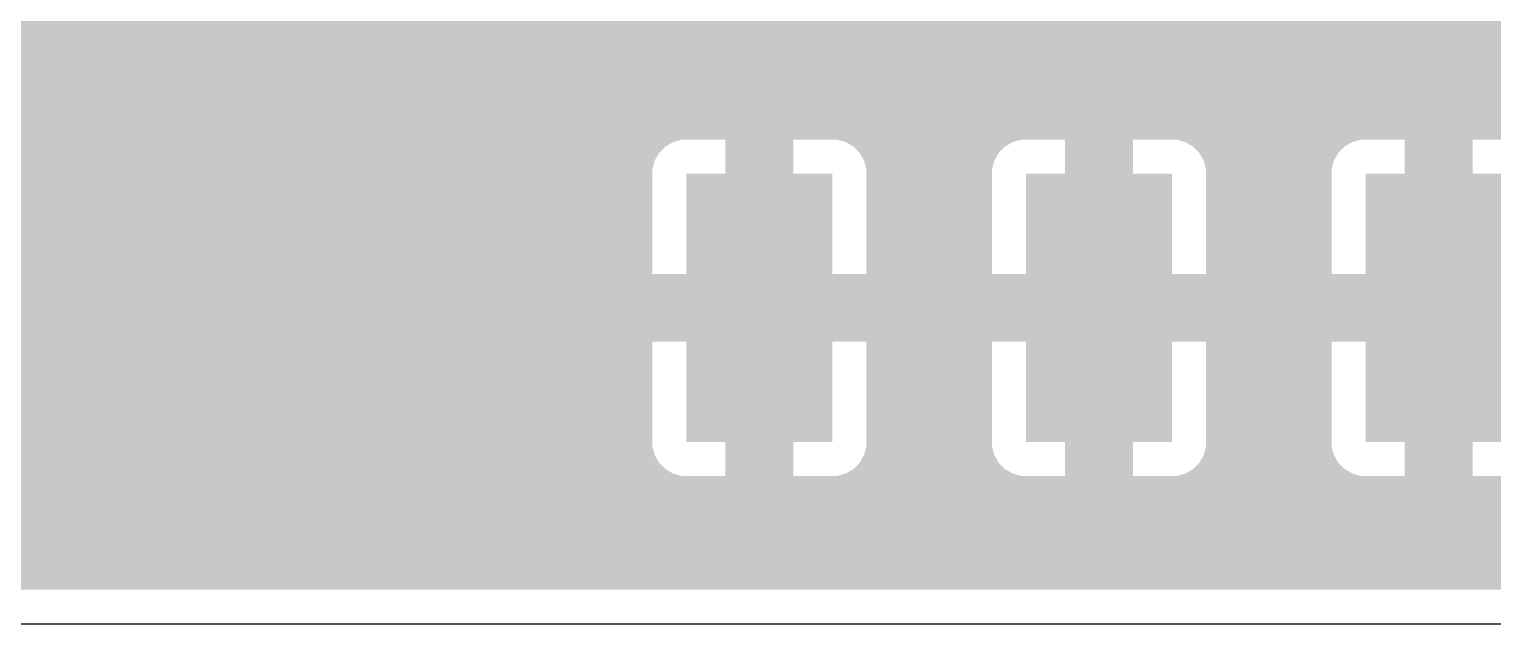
# Model space of a CAD drawing. Extents: x 0 to 38, y 0 to 44.4.
# Drawn here: x 7.24 to 18.18, y 0 to 4.45 of the extents above; entities that cross this region are included whole.
import ezdxf

# ---------------------------------------------------------------- set-up
doc = ezdxf.new("R2010")
doc.units = 0
doc.layers.add('1', color=22, linetype='CONTINUOUS')
doc.layers.add('20', color=7, linetype='CONTINUOUS')

# ---------------------------------------------------------------- blocks, each defined once
blk = doc.blocks.new('RECT')
blk.add_solid([(-0.5, -0.5), (0.5, -0.5), (-0.5, 0.5), (0.5, 0.5)])

msp = doc.modelspace()

# ---------------------------------------------------------------- linework, layer by layer
at = {"layer": '1', "const_width": 0.254}
for points in [[(0.381, 4.572), (37.643, 4.572)], [(3.4241, 4.318), (34.6759, 4.318)], [(3.8176, 4.064), (34.2824, 4.064)], [(4.0716, 3.81), (34.0284, 3.81)], [(12.0068, 3.7205), (11.92, 3.6704)], [(12.1037, 3.7465), (12.0068, 3.7205)], [(12.573, 3.7465), (12.1037, 3.7465)], [(12.573, 2.4892), (12.573, 3.7465)], [(12.827, 3.7465), (12.827, 2.4892)], [(13.2963, 3.7465), (12.827, 3.7465)], [(13.3932, 3.7205), (13.2963, 3.7465)], [(13.48, 3.6704), (13.3932, 3.7205)], [(14.5468, 3.7205), (14.46, 3.6704)], [(14.6437, 3.7465), (14.5468, 3.7205)], [(15.113, 3.7465), (14.6437, 3.7465)], [(15.113, 2.4892), (15.113, 3.7465)], [(15.367, 3.7465), (15.367, 2.4892)], [(15.8363, 3.7465), (15.367, 3.7465)], [(15.9332, 3.7205), (15.8363, 3.7465)], [(16.02, 3.6704), (15.9332, 3.7205)], [(17.0868, 3.7205), (17, 3.6704)], [(17.1837, 3.7465), (17.0868, 3.7205)], [(17.653, 3.7465), (17.1837, 3.7465)], [(17.653, 2.4892), (17.653, 3.7465)], [(17.907, 3.7465), (17.907, 2.4892)], [(18.3763, 3.7465), (17.907, 3.7465)], [(11.849, 3.5994), (11.7989, 3.5126)], [(11.92, 3.6704), (11.849, 3.5994)], [(13.551, 3.5994), (13.48, 3.6704)], [(13.6011, 3.5126), (13.551, 3.5994)], [(14.389, 3.5994), (14.3389, 3.5126)], [(14.46, 3.6704), (14.389, 3.5994)], [(16.091, 3.5994), (16.02, 3.6704)], [(16.1411, 3.5126), (16.091, 3.5994)], [(16.929, 3.5994), (16.8789, 3.5126)], [(17, 3.6704), (16.929, 3.5994)], [(4.2634, 3.556), (11.8239, 3.556)], [(11.7989, 3.5126), (11.7729, 3.4157)], [(12.573, 3.556), (12.827, 3.556)], [(13.5761, 3.556), (14.3639, 3.556)], [(13.6271, 3.4157), (13.6011, 3.5126)], [(14.3389, 3.5126), (14.3129, 3.4157)], [(15.113, 3.556), (15.367, 3.556)], [(16.1161, 3.556), (16.9039, 3.556)], [(16.1671, 3.4157), (16.1411, 3.5126)], [(16.8789, 3.5126), (16.8529, 3.4157)], [(17.653, 3.556), (17.907, 3.556)], [(11.7729, 3.4157), (11.7729, 2.4892)], [(13.6271, 2.4892), (13.6271, 3.4157)], [(14.3129, 3.4157), (14.3129, 2.4892)], [(16.1671, 2.4892), (16.1671, 3.4157)], [(16.8529, 3.4157), (16.8529, 2.4892)], [(4.3686, 3.302), (11.7729, 3.302)], [(12.573, 3.302), (12.827, 3.302)], [(13.6271, 3.302), (14.3129, 3.302)], [(15.113, 3.302), (15.367, 3.302)], [(16.1671, 3.302), (16.8529, 3.302)], [(17.653, 3.302), (17.907, 3.302)], [(4.4738, 3.048), (11.7729, 3.048)], [(12.573, 3.048), (12.827, 3.048)], [(13.6271, 3.048), (14.3129, 3.048)], [(15.113, 3.048), (15.367, 3.048)], [(16.1671, 3.048), (16.8529, 3.048)], [(17.653, 3.048), (17.907, 3.048)], [(4.521, 2.794), (11.7729, 2.794)], [(12.573, 2.794), (12.827, 2.794)], [(13.6271, 2.794), (14.3129, 2.794)], [(15.113, 2.794), (15.367, 2.794)], [(16.1671, 2.794), (16.8529, 2.794)], [(17.653, 2.794), (17.907, 2.794)], [(4.521, 2.54), (11.7729, 2.54)], [(12.573, 2.54), (12.827, 2.54)], [(13.6271, 2.54), (14.3129, 2.54)], [(15.113, 2.54), (15.367, 2.54)], [(16.1671, 2.54), (16.8529, 2.54)], [(17.653, 2.54), (17.907, 2.54)], [(11.7729, 2.4892), (12.573, 2.4892)], [(12.827, 2.4892), (12.573, 2.4892)], [(12.573, 2.4892), (12.573, 2.2352)], [(12.827, 2.2352), (12.827, 2.4892)], [(12.827, 2.4892), (13.6271, 2.4892)], [(14.3129, 2.4892), (15.113, 2.4892)], [(15.367, 2.4892), (15.113, 2.4892)], [(15.113, 2.4892), (15.113, 2.2352)], [(15.367, 2.2352), (15.367, 2.4892)], [(15.367, 2.4892), (16.1671, 2.4892)], [(16.8529, 2.4892), (17.653, 2.4892)], [(17.907, 2.4892), (17.653, 2.4892)], [(17.653, 2.4892), (17.653, 2.2352)], [(17.907, 2.2352), (17.907, 2.4892)], [(17.907, 2.4892), (18.7071, 2.4892)], [(4.521, 2.286), (12.573, 2.286)], [(12.827, 2.286), (15.113, 2.286)], [(15.367, 2.286), (17.653, 2.286)], [(17.907, 2.286), (20.193, 2.286)], [(12.573, 2.2352), (11.7729, 2.2352)], [(11.7729, 2.2352), (11.7729, 1.3087)], [(12.573, 0.9779), (12.573, 2.2352)], [(12.573, 2.2352), (12.827, 2.2352)], [(12.827, 2.2352), (12.827, 0.9779)], [(13.6271, 2.2352), (12.827, 2.2352)], [(13.6271, 1.3087), (13.6271, 2.2352)], [(15.113, 2.2352), (14.3129, 2.2352)], [(14.3129, 2.2352), (14.3129, 1.3087)], [(15.113, 0.9779), (15.113, 2.2352)], [(15.113, 2.2352), (15.367, 2.2352)], [(15.367, 2.2352), (15.367, 0.9779)], [(16.1671, 2.2352), (15.367, 2.2352)], [(16.1671, 1.3087), (16.1671, 2.2352)], [(17.653, 2.2352), (16.8529, 2.2352)], [(16.8529, 2.2352), (16.8529, 1.3087)], [(17.653, 0.9779), (17.653, 2.2352)], [(17.653, 2.2352), (17.907, 2.2352)], [(17.907, 2.2352), (17.907, 0.9779)], [(18.7071, 2.2352), (17.907, 2.2352)], [(4.4738, 2.032), (11.7729, 2.032)], [(12.573, 2.032), (12.827, 2.032)], [(13.6271, 2.032), (14.3129, 2.032)], [(15.113, 2.032), (15.367, 2.032)], [(16.1671, 2.032), (16.8529, 2.032)], [(17.653, 2.032), (17.907, 2.032)], [(4.3686, 1.778), (11.7729, 1.778)], [(12.573, 1.778), (12.827, 1.778)], [(13.6271, 1.778), (14.3129, 1.778)], [(15.113, 1.778), (15.367, 1.778)], [(16.1671, 1.778), (16.8529, 1.778)], [(17.653, 1.778), (17.907, 1.778)], [(4.2634, 1.524), (11.7729, 1.524)], [(12.573, 1.524), (12.827, 1.524)], [(13.6271, 1.524), (14.3129, 1.524)], [(15.113, 1.524), (15.367, 1.524)], [(16.1671, 1.524), (16.8529, 1.524)], [(17.653, 1.524), (17.907, 1.524)], [(11.7729, 1.3087), (11.7989, 1.2118)], [(13.6011, 1.2118), (13.6271, 1.3087)], [(14.3129, 1.3087), (14.3389, 1.2118)], [(16.1411, 1.2118), (16.1671, 1.3087)], [(16.8529, 1.3087), (16.8789, 1.2118)], [(4.0716, 1.27), (11.7833, 1.27)], [(11.7989, 1.2118), (11.849, 1.125)], [(12.573, 1.27), (12.827, 1.27)], [(13.551, 1.125), (13.6011, 1.2118)], [(13.6167, 1.27), (14.3233, 1.27)], [(14.3389, 1.2118), (14.389, 1.125)], [(15.113, 1.27), (15.367, 1.27)], [(16.091, 1.125), (16.1411, 1.2118)], [(16.1567, 1.27), (16.8633, 1.27)], [(16.8789, 1.2118), (16.929, 1.125)], [(17.653, 1.27), (17.907, 1.27)], [(11.849, 1.125), (11.92, 1.054)], [(13.48, 1.054), (13.551, 1.125)], [(14.389, 1.125), (14.46, 1.054)], [(16.02, 1.054), (16.091, 1.125)], [(16.929, 1.125), (17, 1.054)], [(3.8176, 1.016), (11.9858, 1.016)], [(11.92, 1.054), (12.0068, 1.0039)], [(12.0068, 1.0039), (12.1037, 0.9779)], [(12.1037, 0.9779), (12.573, 0.9779)], [(12.573, 1.016), (12.827, 1.016)], [(12.827, 0.9779), (13.2963, 0.9779)], [(13.2963, 0.9779), (13.3932, 1.0039)], [(13.3932, 1.0039), (13.48, 1.054)], [(13.4142, 1.016), (14.5258, 1.016)], [(14.46, 1.054), (14.5468, 1.0039)], [(14.5468, 1.0039), (14.6437, 0.9779)], [(14.6437, 0.9779), (15.113, 0.9779)], [(15.113, 1.016), (15.367, 1.016)], [(15.367, 0.9779), (15.8363, 0.9779)], [(15.8363, 0.9779), (15.9332, 1.0039)], [(15.9332, 1.0039), (16.02, 1.054)], [(15.9542, 1.016), (17.0658, 1.016)], [(17, 1.054), (17.0868, 1.0039)], [(17.0868, 1.0039), (17.1837, 0.9779)], [(17.1837, 0.9779), (17.653, 0.9779)], [(17.653, 1.016), (17.907, 1.016)], [(17.907, 0.9779), (18.3763, 0.9779)], [(3.4241, 0.762), (34.6759, 0.762)], [(0.381, 0.508), (37.643, 0.508)], [(37.643, 0.381), (0.381, 0.381)]]:
    msp.add_lwpolyline(points, dxfattribs=at)
at = {"layer": '1', "const_width": 0.127}
for points in [[(11.9904, 3.7819, 1), (12.0233, 3.6592)], [(12.0386, 3.6655, 1), (11.9751, 3.7755)], [(12.1037, 3.81, 1), (12.1037, 3.683)], [(12.1202, 3.6852, 1), (12.0873, 3.8078)], [(12.6365, 3.7465, 1), (12.5095, 3.7465)], [(12.573, 3.683, 1), (12.573, 3.81)], [(12.8905, 3.7465, 1), (12.7635, 3.7465)], [(12.827, 3.81, 1), (12.827, 3.683)], [(13.3127, 3.8078, 1), (13.2798, 3.6852)], [(13.2963, 3.683, 1), (13.2963, 3.81)], [(13.4249, 3.7755, 1), (13.3614, 3.6655)], [(13.3767, 3.6592, 1), (13.4096, 3.7819)], [(14.5304, 3.7819, 1), (14.5633, 3.6592)], [(14.5786, 3.6655, 1), (14.5151, 3.7755)], [(14.6437, 3.81, 1), (14.6437, 3.683)], [(14.6602, 3.6852, 1), (14.6273, 3.8078)], [(15.1765, 3.7465, 1), (15.0495, 3.7465)], [(15.113, 3.683, 1), (15.113, 3.81)], [(15.4305, 3.7465, 1), (15.3035, 3.7465)], [(15.367, 3.81, 1), (15.367, 3.683)], [(15.8527, 3.8078, 1), (15.8198, 3.6852)], [(15.8363, 3.683, 1), (15.8363, 3.81)], [(15.9649, 3.7755, 1), (15.9014, 3.6655)], [(15.9167, 3.6592, 1), (15.9496, 3.7819)], [(17.0704, 3.7819, 1), (17.1033, 3.6592)], [(17.1186, 3.6655, 1), (17.0551, 3.7755)], [(17.1837, 3.81, 1), (17.1837, 3.683)], [(17.2002, 3.6852, 1), (17.1673, 3.8078)], [(17.7165, 3.7465, 1), (17.5895, 3.7465)], [(17.653, 3.683, 1), (17.653, 3.81)], [(17.9705, 3.7465, 1), (17.8435, 3.7465)], [(17.907, 3.81, 1), (17.907, 3.683)], [(11.904, 3.5677, 1), (11.794, 3.6312)], [(11.8882, 3.7254, 1), (11.9517, 3.6154)], [(11.9649, 3.6255, 1), (11.8751, 3.7153)], [(13.5249, 3.7153, 1), (13.4351, 3.6255)], [(13.4483, 3.6154, 1), (13.5118, 3.7254)], [(13.606, 3.6312, 1), (13.496, 3.5677)], [(14.444, 3.5677, 1), (14.334, 3.6312)], [(14.4282, 3.7254, 1), (14.4917, 3.6154)], [(14.5049, 3.6255, 1), (14.4151, 3.7153)], [(16.0649, 3.7153, 1), (15.9751, 3.6255)], [(15.9883, 3.6154, 1), (16.0518, 3.7254)], [(16.146, 3.6312, 1), (16.036, 3.5677)], [(16.984, 3.5677, 1), (16.874, 3.6312)], [(16.9682, 3.7254, 1), (17.0317, 3.6154)], [(17.0449, 3.6255, 1), (16.9551, 3.7153)], [(11.8602, 3.4961, 1), (11.7375, 3.529)], [(11.8041, 3.6443, 1), (11.8939, 3.5545)], [(11.8239, 3.4925, 1), (11.8239, 3.6195)], [(12.573, 3.6195, 1), (12.573, 3.4925)], [(12.827, 3.4925, 1), (12.827, 3.6195)], [(13.5061, 3.5545, 1), (13.5959, 3.6443)], [(13.5761, 3.6195, 1), (13.5761, 3.4925)], [(13.6625, 3.529, 1), (13.5398, 3.4961)], [(14.4002, 3.4961, 1), (14.2775, 3.529)], [(14.3441, 3.6443, 1), (14.4339, 3.5545)], [(14.3639, 3.4925, 1), (14.3639, 3.6195)], [(15.113, 3.6195, 1), (15.113, 3.4925)], [(15.367, 3.4925, 1), (15.367, 3.6195)], [(16.0461, 3.5545, 1), (16.1359, 3.6443)], [(16.1161, 3.6195, 1), (16.1161, 3.4925)], [(16.2025, 3.529, 1), (16.0798, 3.4961)], [(16.9402, 3.4961, 1), (16.8175, 3.529)], [(16.8841, 3.6443, 1), (16.9739, 3.5545)], [(16.9039, 3.4925, 1), (16.9039, 3.6195)], [(17.653, 3.6195, 1), (17.653, 3.4925)], [(17.907, 3.4925, 1), (17.907, 3.6195)], [(11.8364, 3.4157, 1), (11.7094, 3.4157)], [(11.7439, 3.5443, 1), (11.8539, 3.4808)], [(13.5461, 3.4808, 1), (13.6561, 3.5443)], [(13.6906, 3.4157, 1), (13.5636, 3.4157)], [(14.3764, 3.4157, 1), (14.2494, 3.4157)], [(14.2839, 3.5443, 1), (14.3939, 3.4808)], [(16.0861, 3.4808, 1), (16.1961, 3.5443)], [(16.2306, 3.4157, 1), (16.1036, 3.4157)], [(16.9164, 3.4157, 1), (16.7894, 3.4157)], [(16.8239, 3.5443, 1), (16.9339, 3.4808)], [(11.7116, 3.4321, 1), (11.8342, 3.3992)], [(11.7729, 3.2385, 1), (11.7729, 3.3655)], [(12.573, 3.3655, 1), (12.573, 3.2385)], [(12.827, 3.2385, 1), (12.827, 3.3655)], [(13.6271, 3.3655, 1), (13.6271, 3.2385)], [(13.5658, 3.3992, 1), (13.6884, 3.4321)], [(14.2516, 3.4321, 1), (14.3742, 3.3992)], [(14.3129, 3.2385, 1), (14.3129, 3.3655)], [(15.113, 3.3655, 1), (15.113, 3.2385)], [(15.367, 3.2385, 1), (15.367, 3.3655)], [(16.1671, 3.3655, 1), (16.1671, 3.2385)], [(16.1058, 3.3992, 1), (16.2284, 3.4321)], [(16.7916, 3.4321, 1), (16.9142, 3.3992)], [(16.8529, 3.2385, 1), (16.8529, 3.3655)], [(17.653, 3.3655, 1), (17.653, 3.2385)], [(17.907, 3.2385, 1), (17.907, 3.3655)], [(11.7729, 2.9845, 1), (11.7729, 3.1115)], [(12.573, 3.1115, 1), (12.573, 2.9845)], [(12.827, 2.9845, 1), (12.827, 3.1115)], [(13.6271, 3.1115, 1), (13.6271, 2.9845)], [(14.3129, 2.9845, 1), (14.3129, 3.1115)], [(15.113, 3.1115, 1), (15.113, 2.9845)], [(15.367, 2.9845, 1), (15.367, 3.1115)], [(16.1671, 3.1115, 1), (16.1671, 2.9845)], [(16.8529, 2.9845, 1), (16.8529, 3.1115)], [(17.653, 3.1115, 1), (17.653, 2.9845)], [(17.907, 2.9845, 1), (17.907, 3.1115)], [(11.7729, 2.7305, 1), (11.7729, 2.8575)], [(12.573, 2.8575, 1), (12.573, 2.7305)], [(12.827, 2.7305, 1), (12.827, 2.8575)], [(13.6271, 2.8575, 1), (13.6271, 2.7305)], [(14.3129, 2.7305, 1), (14.3129, 2.8575)], [(15.113, 2.8575, 1), (15.113, 2.7305)], [(15.367, 2.7305, 1), (15.367, 2.8575)], [(16.1671, 2.8575, 1), (16.1671, 2.7305)], [(16.8529, 2.7305, 1), (16.8529, 2.8575)], [(17.653, 2.8575, 1), (17.653, 2.7305)], [(17.907, 2.7305, 1), (17.907, 2.8575)], [(11.7729, 2.4765, 1), (11.7729, 2.6035)], [(12.573, 2.6035, 1), (12.573, 2.4765)], [(12.827, 2.4765, 1), (12.827, 2.6035)], [(13.6271, 2.6035, 1), (13.6271, 2.4765)], [(14.3129, 2.4765, 1), (14.3129, 2.6035)], [(15.113, 2.6035, 1), (15.113, 2.4765)], [(15.367, 2.4765, 1), (15.367, 2.6035)], [(16.1671, 2.6035, 1), (16.1671, 2.4765)], [(16.8529, 2.4765, 1), (16.8529, 2.6035)], [(17.653, 2.6035, 1), (17.653, 2.4765)], [(17.907, 2.4765, 1), (17.907, 2.6035)], [(11.7729, 2.5527, 1), (11.7729, 2.4257)], [(11.7094, 2.4892, 1), (11.8364, 2.4892)], [(12.573, 2.5527, 1), (12.573, 2.4257)], [(12.6365, 2.4892, 1), (12.5095, 2.4892)], [(12.5095, 2.4892, 1), (12.6365, 2.4892)], [(12.573, 2.4257, 1), (12.573, 2.5527)], [(12.8905, 2.4892, 1), (12.7635, 2.4892)], [(12.827, 2.5527, 1), (12.827, 2.4257)], [(12.7635, 2.4892, 1), (12.8905, 2.4892)], [(12.827, 2.4257, 1), (12.827, 2.5527)], [(13.5636, 2.4892, 1), (13.6906, 2.4892)], [(13.6271, 2.4257, 1), (13.6271, 2.5527)], [(14.3129, 2.5527, 1), (14.3129, 2.4257)], [(14.2494, 2.4892, 1), (14.3764, 2.4892)], [(15.113, 2.5527, 1), (15.113, 2.4257)], [(15.1765, 2.4892, 1), (15.0495, 2.4892)], [(15.0495, 2.4892, 1), (15.1765, 2.4892)], [(15.113, 2.4257, 1), (15.113, 2.5527)], [(15.4305, 2.4892, 1), (15.3035, 2.4892)], [(15.367, 2.5527, 1), (15.367, 2.4257)], [(15.3035, 2.4892, 1), (15.4305, 2.4892)], [(15.367, 2.4257, 1), (15.367, 2.5527)], [(16.1036, 2.4892, 1), (16.2306, 2.4892)], [(16.1671, 2.4257, 1), (16.1671, 2.5527)], [(16.8529, 2.5527, 1), (16.8529, 2.4257)], [(16.7894, 2.4892, 1), (16.9164, 2.4892)], [(17.653, 2.5527, 1), (17.653, 2.4257)], [(17.7165, 2.4892, 1), (17.5895, 2.4892)], [(17.5895, 2.4892, 1), (17.7165, 2.4892)], [(17.653, 2.4257, 1), (17.653, 2.5527)], [(17.9705, 2.4892, 1), (17.8435, 2.4892)], [(17.907, 2.5527, 1), (17.907, 2.4257)], [(17.8435, 2.4892, 1), (17.9705, 2.4892)], [(17.907, 2.4257, 1), (17.907, 2.5527)], [(12.573, 2.2225, 1), (12.573, 2.3495)], [(12.827, 2.3495, 1), (12.827, 2.2225)], [(15.113, 2.2225, 1), (15.113, 2.3495)], [(15.367, 2.3495, 1), (15.367, 2.2225)], [(17.653, 2.2225, 1), (17.653, 2.3495)], [(17.907, 2.3495, 1), (17.907, 2.2225)], [(11.7729, 2.2987, 1), (11.7729, 2.1717)], [(11.8364, 2.2352, 1), (11.7094, 2.2352)], [(12.6365, 2.2352, 1), (12.5095, 2.2352)], [(12.573, 2.2987, 1), (12.573, 2.1717)], [(12.5095, 2.2352, 1), (12.6365, 2.2352)], [(12.573, 2.1717, 1), (12.573, 2.2987)], [(12.8905, 2.2352, 1), (12.7635, 2.2352)], [(12.827, 2.2987, 1), (12.827, 2.1717)], [(12.7635, 2.2352, 1), (12.8905, 2.2352)], [(12.827, 2.1717, 1), (12.827, 2.2987)], [(13.6906, 2.2352, 1), (13.5636, 2.2352)], [(13.6271, 2.1717, 1), (13.6271, 2.2987)], [(14.3129, 2.2987, 1), (14.3129, 2.1717)], [(14.3764, 2.2352, 1), (14.2494, 2.2352)], [(15.1765, 2.2352, 1), (15.0495, 2.2352)], [(15.113, 2.2987, 1), (15.113, 2.1717)], [(15.0495, 2.2352, 1), (15.1765, 2.2352)], [(15.113, 2.1717, 1), (15.113, 2.2987)], [(15.4305, 2.2352, 1), (15.3035, 2.2352)], [(15.367, 2.2987, 1), (15.367, 2.1717)], [(15.3035, 2.2352, 1), (15.4305, 2.2352)], [(15.367, 2.1717, 1), (15.367, 2.2987)], [(16.2306, 2.2352, 1), (16.1036, 2.2352)], [(16.1671, 2.1717, 1), (16.1671, 2.2987)], [(16.8529, 2.2987, 1), (16.8529, 2.1717)], [(16.9164, 2.2352, 1), (16.7894, 2.2352)], [(17.7165, 2.2352, 1), (17.5895, 2.2352)], [(17.653, 2.2987, 1), (17.653, 2.1717)], [(17.5895, 2.2352, 1), (17.7165, 2.2352)], [(17.653, 2.1717, 1), (17.653, 2.2987)], [(17.9705, 2.2352, 1), (17.8435, 2.2352)], [(17.907, 2.2987, 1), (17.907, 2.1717)], [(17.8435, 2.2352, 1), (17.9705, 2.2352)], [(17.907, 2.1717, 1), (17.907, 2.2987)], [(11.7729, 1.9685, 1), (11.7729, 2.0955)], [(12.573, 2.0955, 1), (12.573, 1.9685)], [(12.827, 1.9685, 1), (12.827, 2.0955)], [(13.6271, 2.0955, 1), (13.6271, 1.9685)], [(14.3129, 1.9685, 1), (14.3129, 2.0955)], [(15.113, 2.0955, 1), (15.113, 1.9685)], [(15.367, 1.9685, 1), (15.367, 2.0955)], [(16.1671, 2.0955, 1), (16.1671, 1.9685)], [(16.8529, 1.9685, 1), (16.8529, 2.0955)], [(17.653, 2.0955, 1), (17.653, 1.9685)], [(17.907, 1.9685, 1), (17.907, 2.0955)], [(11.7729, 1.7145, 1), (11.7729, 1.8415)], [(12.573, 1.8415, 1), (12.573, 1.7145)], [(12.827, 1.7145, 1), (12.827, 1.8415)], [(13.6271, 1.8415, 1), (13.6271, 1.7145)], [(14.3129, 1.7145, 1), (14.3129, 1.8415)], [(15.113, 1.8415, 1), (15.113, 1.7145)], [(15.367, 1.7145, 1), (15.367, 1.8415)], [(16.1671, 1.8415, 1), (16.1671, 1.7145)], [(16.8529, 1.7145, 1), (16.8529, 1.8415)], [(17.653, 1.8415, 1), (17.653, 1.7145)], [(17.907, 1.7145, 1), (17.907, 1.8415)], [(11.7729, 1.4605, 1), (11.7729, 1.5875)], [(12.573, 1.5875, 1), (12.573, 1.4605)], [(12.827, 1.4605, 1), (12.827, 1.5875)], [(13.6271, 1.5875, 1), (13.6271, 1.4605)], [(14.3129, 1.4605, 1), (14.3129, 1.5875)], [(15.113, 1.5875, 1), (15.113, 1.4605)], [(15.367, 1.4605, 1), (15.367, 1.5875)], [(16.1671, 1.5875, 1), (16.1671, 1.4605)], [(16.8529, 1.4605, 1), (16.8529, 1.5875)], [(17.653, 1.5875, 1), (17.653, 1.4605)], [(17.907, 1.4605, 1), (17.907, 1.5875)], [(11.8342, 1.3252, 1), (11.7116, 1.2923)], [(13.6884, 1.2923, 1), (13.5658, 1.3252)], [(14.3742, 1.3252, 1), (14.2516, 1.2923)], [(16.2284, 1.2923, 1), (16.1058, 1.3252)], [(16.9142, 1.3252, 1), (16.7916, 1.2923)], [(11.7094, 1.3087, 1), (11.8364, 1.3087)], [(11.8539, 1.2436, 1), (11.7439, 1.1801)], [(11.7833, 1.2065, 1), (11.7833, 1.3335)], [(12.573, 1.3335, 1), (12.573, 1.2065)], [(12.827, 1.2065, 1), (12.827, 1.3335)], [(13.6561, 1.1801, 1), (13.5461, 1.2436)], [(13.6167, 1.3335, 1), (13.6167, 1.2065)], [(13.5636, 1.3087, 1), (13.6906, 1.3087)], [(14.2494, 1.3087, 1), (14.3764, 1.3087)], [(14.3939, 1.2436, 1), (14.2839, 1.1801)], [(14.3233, 1.2065, 1), (14.3233, 1.3335)], [(15.113, 1.3335, 1), (15.113, 1.2065)], [(15.367, 1.2065, 1), (15.367, 1.3335)], [(16.1961, 1.1801, 1), (16.0861, 1.2436)], [(16.1567, 1.3335, 1), (16.1567, 1.2065)], [(16.1036, 1.3087, 1), (16.2306, 1.3087)], [(16.7894, 1.3087, 1), (16.9164, 1.3087)], [(16.9339, 1.2436, 1), (16.8239, 1.1801)], [(16.8633, 1.2065, 1), (16.8633, 1.3335)], [(17.653, 1.3335, 1), (17.653, 1.2065)], [(17.907, 1.2065, 1), (17.907, 1.3335)], [(11.7375, 1.1954, 1), (11.8602, 1.2283)], [(11.8939, 1.1699, 1), (11.8041, 1.0801)], [(11.794, 1.0932, 1), (11.904, 1.1567)], [(13.496, 1.1567, 1), (13.606, 1.0932)], [(13.5959, 1.0801, 1), (13.5061, 1.1699)], [(13.5398, 1.2283, 1), (13.6625, 1.1954)], [(14.2775, 1.1954, 1), (14.4002, 1.2283)], [(14.4339, 1.1699, 1), (14.3441, 1.0801)], [(14.334, 1.0932, 1), (14.444, 1.1567)], [(16.036, 1.1567, 1), (16.146, 1.0932)], [(16.1359, 1.0801, 1), (16.0461, 1.1699)], [(16.0798, 1.2283, 1), (16.2025, 1.1954)], [(16.8175, 1.1954, 1), (16.9402, 1.2283)], [(16.9739, 1.1699, 1), (16.8841, 1.0801)], [(16.874, 1.0932, 1), (16.984, 1.1567)], [(11.9517, 1.109, 1), (11.8882, 0.999)], [(11.8751, 1.0091, 1), (11.9649, 1.0989)], [(12.0233, 1.0652, 1), (11.9904, 0.9425)], [(11.9751, 0.9489, 1), (12.0386, 1.0589)], [(11.9858, 0.9525, 1), (11.9858, 1.0795)], [(12.1037, 1.0414, 1), (12.1037, 0.9144)], [(12.0873, 0.9166, 1), (12.1202, 1.0392)], [(12.573, 1.0795, 1), (12.573, 0.9525)], [(12.573, 0.9144, 1), (12.573, 1.0414)], [(12.827, 1.0414, 1), (12.827, 0.9144)], [(12.827, 0.9525, 1), (12.827, 1.0795)], [(13.2798, 1.0392, 1), (13.3127, 0.9166)], [(13.2963, 0.9144, 1), (13.2963, 1.0414)], [(13.3614, 1.0589, 1), (13.4249, 0.9489)], [(13.4142, 1.0795, 1), (13.4142, 0.9525)], [(13.4096, 0.9425, 1), (13.3767, 1.0652)], [(13.4351, 1.0989, 1), (13.5249, 1.0091)], [(13.5118, 0.999, 1), (13.4483, 1.109)], [(14.4917, 1.109, 1), (14.4282, 0.999)], [(14.4151, 1.0091, 1), (14.5049, 1.0989)], [(14.5633, 1.0652, 1), (14.5304, 0.9425)], [(14.5151, 0.9489, 1), (14.5786, 1.0589)], [(14.5258, 0.9525, 1), (14.5258, 1.0795)], [(14.6437, 1.0414, 1), (14.6437, 0.9144)], [(14.6273, 0.9166, 1), (14.6602, 1.0392)], [(15.113, 1.0795, 1), (15.113, 0.9525)], [(15.113, 0.9144, 1), (15.113, 1.0414)], [(15.367, 1.0414, 1), (15.367, 0.9144)], [(15.367, 0.9525, 1), (15.367, 1.0795)], [(15.8198, 1.0392, 1), (15.8527, 0.9166)], [(15.8363, 0.9144, 1), (15.8363, 1.0414)], [(15.9014, 1.0589, 1), (15.9649, 0.9489)], [(15.9542, 1.0795, 1), (15.9542, 0.9525)], [(15.9496, 0.9425, 1), (15.9167, 1.0652)], [(15.9751, 1.0989, 1), (16.0649, 1.0091)], [(16.0518, 0.999, 1), (15.9883, 1.109)], [(17.0317, 1.109, 1), (16.9682, 0.999)], [(16.9551, 1.0091, 1), (17.0449, 1.0989)], [(17.1033, 1.0652, 1), (17.0704, 0.9425)], [(17.0551, 0.9489, 1), (17.1186, 1.0589)], [(17.0658, 0.9525, 1), (17.0658, 1.0795)], [(17.1837, 1.0414, 1), (17.1837, 0.9144)], [(17.1673, 0.9166, 1), (17.2002, 1.0392)], [(17.653, 1.0795, 1), (17.653, 0.9525)], [(17.653, 0.9144, 1), (17.653, 1.0414)], [(17.907, 1.0414, 1), (17.907, 0.9144)], [(17.907, 0.9525, 1), (17.907, 1.0795)], [(12.5095, 0.9779, 1), (12.6365, 0.9779)], [(12.7635, 0.9779, 1), (12.8905, 0.9779)], [(15.0495, 0.9779, 1), (15.1765, 0.9779)], [(15.3035, 0.9779, 1), (15.4305, 0.9779)], [(17.5895, 0.9779, 1), (17.7165, 0.9779)], [(17.8435, 0.9779, 1), (17.9705, 0.9779)]]:
    msp.add_lwpolyline(points, format="xyb", dxfattribs=at)
at = {"layer": '20'}
msp.add_line((0, 0), (38.024, 0), dxfattribs=at)

# ---------------------------------------------------------------- block references
at = {"layer": '1', "xscale": 1.0922, "yscale": 2.0066}
for p in [(12.7, 2.3622), (15.24, 2.3622), (17.78, 2.3622)]:
    msp.add_blockref('RECT', p, dxfattribs=at)

doc.saveas('drawing.dxf')
